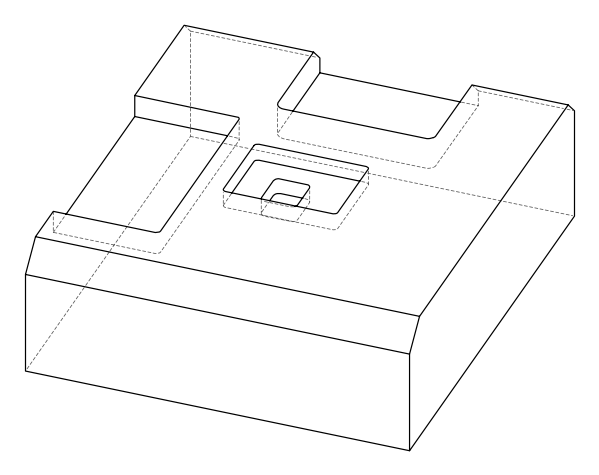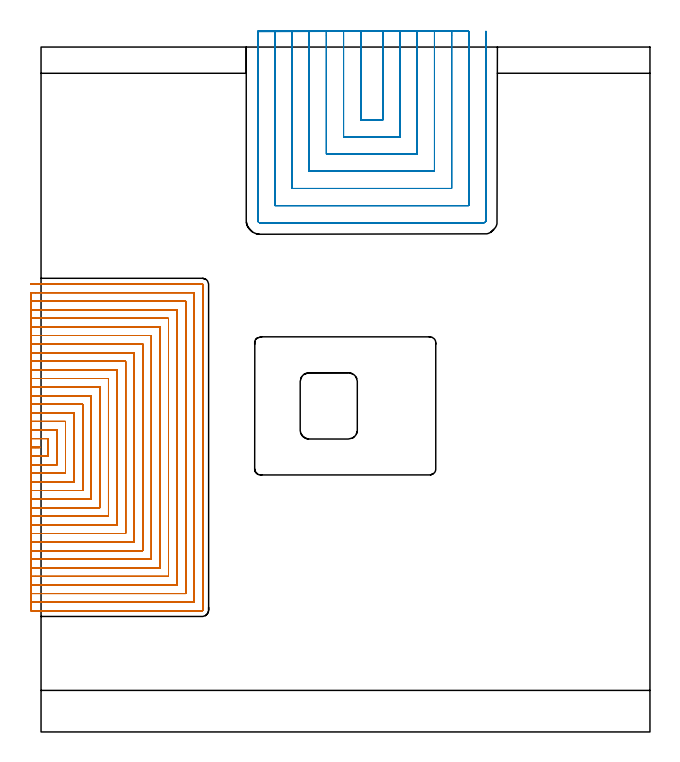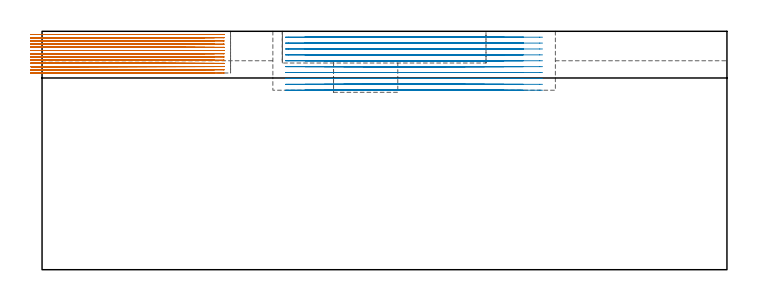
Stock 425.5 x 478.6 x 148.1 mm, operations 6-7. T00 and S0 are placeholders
(PLAN: 7 operations, 4 tool changes, 399.5 min)
(1 AREA_MILL | FG_CHAMFER_SURFACE | UGT0205_001 | 8.31 min | 25298 mm3)
(2 AREA_MILL_1 | FG_CHAMFER_SURFACE_1 | UGT0205_001 | 6.25 min | 19139 mm3)
(3 AREA_MILL_2 | FG_CHAMFER_SURFACE_2 | UGT0205_001 | 37.74 min | 178913 mm3)
(4 MILL_RECTANGULAR_POCKET | POCKET_RECTANGULAR_STRAIGHT | NXT0201_009 | Follow Part, ap 2, ae 75% | 41.03 min | 240231 mm3)
(5 MILL_RECTANGULAR_POCKET_1 | POCKET_RECTANGULAR_STRAIGHT_1 | NXT0201_011 | Follow Part, ap 3, ae 75% | 3.27 min | 33008 mm3)
(6 MILL_SLOT | SLOT_PARTIAL_RECTANGULAR | NXT0201_009 | Follow Part, ap 2, ae 75% | 241.41 min | 716437 mm3)
(7 MILL_SLOT_1 | SLOT_PARTIAL_RECTANGULAR_1 | NXT0201_012 | Follow Part, ap 4, ae 75% | 61.53 min | 836200 mm3)
(TOOL UGT0205_001 | Chamfer Mill 20 x 3 x 45 deg. | D20 FL50 Z2)
(TOOL NXT0201_009 | ENDMILL 8mm [2P460-0800-NA 1630] | D8 FL26 Z6)
(TOOL NXT0201_011 | ENDMILL 12mm [2P460-1200-NA 1630] | D12 FL38 Z6)
(TOOL NXT0201_012 | ENDMILL 16mm [2P460-1600-NA 1630] | D16 FL38 Z6)
(OP 6 MILL_SLOT)
G17 G21 G94 G90
T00 M6
G54
G17 G0 G90 X-7. Y198.7 S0 M3
G43 Z158.1 H1
Z146.108
G94 G1 X-4. F250.
X-0.9
Y199.
X-4.
X-7.
Y192.7
X-4.
X5.1 F500.
Y205.
X-4.
X-7. F250.
Y186.7
X-4.
X11.1 F500.
Y211.
X-4.
X-7. F250.
Y180.7
X-4.
X17.1 F500.
Y217.
X-4.
X-7. F250.
Y174.7
X-4.
X23.1 F500.
Y223.
X-4.
X-7. F250.
Y168.7
X-4.
X29.1 F500.
Y229.
X-4.
X-7. F250.
Y162.7
X-4.
X35.1 F500.
Y235.
X-4.
X-7. F250.
Y156.7
X-4.
X41.1 F500.
Y241.
X-4.
X-7. F250.
Y150.7
X-4.
X47.1 F500.
Y247.
X-4.
X-7. F250.
Y144.7
X-4.
X53.1 F500.
Y253.
X-4.
X-7. F250.
Y138.7
X-4.
X59.1 F500.
Y259.
X-4.
X-7. F250.
Y132.7
X-4.
X65.1 F500.
Y265.
X-4.
X-7. F250.
Y126.7
X-4.
X71.1 F500.
Y271.
X-4.
X-7. F250.
Y120.7
X-4.
X77.1 F500.
Y277.
X-4.
X-7. F250.
Y114.7
X-4.
X83.1 F500.
Y283.
X-4.
X-7. F250.
Y108.7
X-4.
X89.1 F500.
Y289.
X-4.
X-7. F250.
Y102.7
X-4.
X95.1 F500.
Y295.
X-4.
X-7. F250.
Y96.7
X-4.
X101.1 F500.
Y301.
X-4.
X-7. F250.
Y90.7
X-4.
X107.1 F500.
Y307.
X-4.
X-7. F250.
Y84.7
X-4.
X112.7 F500.
G3 X113.1 Y85.1 R0.4
G1 Y312.6
G3 X112.7 Y313. R0.4
G1 X-4.
X-7. F250.
G0 Y198.7 Z144.115
G1 X-4.
X-0.9
Y199.
X-4.
X-7.
Y192.7
X-4.
X5.1 F500.
Y205.
X-4.
X-7. F250.
Y186.7
X-4.
X11.1 F500.
Y211.
X-4.
X-7. F250.
Y180.7
X-4.
X17.1 F500.
Y217.
X-4.
X-7. F250.
Y174.7
X-4.
X23.1 F500.
Y223.
X-4.
X-7. F250.
Y168.7
X-4.
X29.1 F500.
Y229.
X-4.
X-7. F250.
Y162.7
X-4.
X35.1 F500.
Y235.
X-4.
X-7. F250.
Y156.7
X-4.
X41.1 F500.
Y241.
X-4.
X-7. F250.
Y150.7
X-4.
X47.1 F500.
Y247.
X-4.
X-7. F250.
Y144.7
X-4.
X53.1 F500.
Y253.
X-4.
X-7. F250.
Y138.7
X-4.
X59.1 F500.
Y259.
X-4.
X-7. F250.
Y132.7
X-4.
X65.1 F500.
Y265.
X-4.
X-7. F250.
Y126.7
X-4.
X71.1 F500.
Y271.
X-4.
X-7. F250.
Y120.7
X-4.
X77.1 F500.
Y277.
X-4.
X-7. F250.
Y114.7
X-4.
X83.1 F500.
Y283.
X-4.
X-7. F250.
Y108.7
X-4.
X89.1 F500.
Y289.
X-4.
X-7. F250.
Y102.7
X-4.
X95.1 F500.
Y295.
X-4.
X-7. F250.
Y96.7
X-4.
X101.1 F500.
Y301.
X-4.
X-7. F250.
Y90.7
X-4.
X107.1 F500.
Y307.
X-4.
X-7. F250.
Y84.7
X-4.
X112.7 F500.
G3 X113.1 Y85.1 R0.4
G1 Y312.6
G3 X112.7 Y313. R0.4
G1 X-4.
X-7. F250.
G0 Y198.7 Z142.123
G1 X-4.
X-0.9
Y199.
X-4.
X-7.
Y192.7
X-4.
X5.1 F500.
Y205.
X-4.
X-7. F250.
Y186.7
X-4.
X11.1 F500.
Y211.
X-4.
X-7. F250.
Y180.7
X-4.
X17.1 F500.
Y217.
X-4.
X-7. F250.
Y174.7
X-4.
X23.1 F500.
Y223.
X-4.
X-7. F250.
Y168.7
X-4.
X29.1 F500.
Y229.
X-4.
X-7. F250.
Y162.7
X-4.
X35.1 F500.
Y235.
X-4.
X-7. F250.
Y156.7
X-4.
X41.1 F500.
Y241.
X-4.
X-7. F250.
Y150.7
X-4.
X47.1 F500.
Y247.
X-4.
X-7. F250.
Y144.7
X-4.
X53.1 F500.
Y253.
X-4.
X-7. F250.
Y138.7
X-4.
X59.1 F500.
Y259.
X-4.
X-7. F250.
Y132.7
X-4.
X65.1 F500.
Y265.
X-4.
X-7. F250.
Y126.7
X-4.
X71.1 F500.
Y271.
X-4.
X-7. F250.
Y120.7
X-4.
X77.1 F500.
Y277.
X-4.
X-7. F250.
Y114.7
X-4.
X83.1 F500.
Y283.
X-4.
X-7. F250.
Y108.7
X-4.
X89.1 F500.
Y289.
X-4.
X-7. F250.
Y102.7
X-4.
X95.1 F500.
Y295.
X-4.
X-7. F250.
Y96.7
X-4.
X101.1 F500.
Y301.
X-4.
X-7. F250.
Y90.7
X-4.
X107.1 F500.
Y307.
X-4.
X-7. F250.
Y84.7
X-4.
X112.7 F500.
G3 X113.1 Y85.1 R0.4
G1 Y312.6
G3 X112.7 Y313. R0.4
G1 X-4.
X-7. F250.
G0 Y198.7 Z140.131
G1 X-4.
X-0.9
Y199.
X-4.
X-7.
Y192.7
X-4.
X5.1 F500.
Y205.
X-4.
X-7. F250.
Y186.7
X-4.
X11.1 F500.
Y211.
X-4.
X-7. F250.
Y180.7
X-4.
X17.1 F500.
Y217.
X-4.
X-7. F250.
Y174.7
X-4.
X23.1 F500.
Y223.
X-4.
X-7. F250.
Y168.7
X-4.
X29.1 F500.
Y229.
X-4.
X-7. F250.
Y162.7
X-4.
X35.1 F500.
Y235.
X-4.
X-7. F250.
Y156.7
X-4.
X41.1 F500.
Y241.
X-4.
X-7. F250.
Y150.7
X-4.
X47.1 F500.
Y247.
X-4.
X-7. F250.
Y144.7
X-4.
X53.1 F500.
Y253.
X-4.
X-7. F250.
Y138.7
X-4.
X59.1 F500.
Y259.
X-4.
X-7. F250.
Y132.7
X-4.
X65.1 F500.
Y265.
X-4.
X-7. F250.
Y126.7
X-4.
X71.1 F500.
Y271.
X-4.
X-7. F250.
Y120.7
X-4.
X77.1 F500.
Y277.
X-4.
X-7. F250.
Y114.7
X-4.
X83.1 F500.
Y283.
X-4.
X-7. F250.
Y108.7
X-4.
X89.1 F500.
Y289.
X-4.
X-7. F250.
Y102.7
X-4.
X95.1 F500.
Y295.
X-4.
X-7. F250.
Y96.7
X-4.
X101.1 F500.
Y301.
X-4.
X-7. F250.
Y90.7
X-4.
X107.1 F500.
Y307.
X-4.
X-7. F250.
Y84.7
X-4.
X112.7 F500.
G3 X113.1 Y85.1 R0.4
G1 Y312.6
G3 X112.7 Y313. R0.4
G1 X-4.
X-7. F250.
G0 Y198.7 Z138.138
G1 X-4.
X-0.9
Y199.
X-4.
X-7.
Y192.7
X-4.
X5.1 F500.
Y205.
X-4.
X-7. F250.
Y186.7
X-4.
X11.1 F500.
Y211.
X-4.
X-7. F250.
Y180.7
X-4.
X17.1 F500.
Y217.
X-4.
X-7. F250.
Y174.7
X-4.
X23.1 F500.
Y223.
X-4.
X-7. F250.
Y168.7
X-4.
X29.1 F500.
Y229.
X-4.
X-7. F250.
Y162.7
X-4.
X35.1 F500.
Y235.
X-4.
X-7. F250.
Y156.7
X-4.
X41.1 F500.
Y241.
X-4.
X-7. F250.
Y150.7
X-4.
X47.1 F500.
Y247.
X-4.
X-7. F250.
Y144.7
X-4.
X53.1 F500.
Y253.
X-4.
X-7. F250.
Y138.7
X-4.
X59.1 F500.
Y259.
X-4.
X-7. F250.
Y132.7
X-4.
X65.1 F500.
Y265.
X-4.
X-7. F250.
Y126.7
X-4.
X71.1 F500.
Y271.
X-4.
X-7. F250.
Y120.7
X-4.
X77.1 F500.
Y277.
X-4.
X-7. F250.
Y114.7
X-4.
X83.1 F500.
Y283.
X-4.
X-7. F250.
Y108.7
X-4.
X89.1 F500.
Y289.
X-4.
X-7. F250.
Y102.7
X-4.
X95.1 F500.
Y295.
X-4.
X-7. F250.
Y96.7
X-4.
X101.1 F500.
Y301.
X-4.
X-7. F250.
Y90.7
X-4.
X107.1 F500.
Y307.
X-4.
X-7. F250.
Y84.7
X-4.
X112.7 F500.
G3 X113.1 Y85.1 R0.4
G1 Y312.6
G3 X112.7 Y313. R0.4
G1 X-4.
X-7. F250.
G0 Y198.7 Z136.146
G1 X-4.
X-0.9
Y199.
X-4.
X-7.
Y192.7
X-4.
X5.1 F500.
Y205.
X-4.
X-7. F250.
Y186.7
X-4.
X11.1 F500.
Y211.
X-4.
X-7. F250.
Y180.7
X-4.
X17.1 F500.
Y217.
X-4.
X-7. F250.
Y174.7
X-4.
X23.1 F500.
Y223.
X-4.
X-7. F250.
Y168.7
X-4.
X29.1 F500.
Y229.
X-4.
X-7. F250.
Y162.7
X-4.
X35.1 F500.
Y235.
X-4.
X-7. F250.
Y156.7
X-4.
X41.1 F500.
Y241.
X-4.
X-7. F250.
Y150.7
X-4.
X47.1 F500.
Y247.
X-4.
X-7. F250.
Y144.7
X-4.
X53.1 F500.
Y253.
X-4.
X-7. F250.
Y138.7
X-4.
X59.1 F500.
Y259.
X-4.
X-7. F250.
Y132.7
X-4.
X65.1 F500.
Y265.
X-4.
X-7. F250.
Y126.7
X-4.
X71.1 F500.
Y271.
X-4.
X-7. F250.
Y120.7
X-4.
X77.1 F500.
Y277.
X-4.
X-7. F250.
Y114.7
X-4.
X83.1 F500.
Y283.
X-4.
X-7. F250.
Y108.7
X-4.
X89.1 F500.
Y289.
X-4.
X-7. F250.
Y102.7
X-4.
X95.1 F500.
Y295.
X-4.
X-7. F250.
Y96.7
X-4.
X101.1 F500.
Y301.
X-4.
X-7. F250.
Y90.7
X-4.
X107.1 F500.
Y307.
X-4.
X-7. F250.
Y84.7
X-4.
X112.7 F500.
G3 X113.1 Y85.1 R0.4
G1 Y312.6
G3 X112.7 Y313. R0.4
G1 X-4.
X-7. F250.
G0 Y198.7 Z134.154
G1 X-4.
X-0.9
Y199.
X-4.
X-7.
Y192.7
X-4.
X5.1 F500.
Y205.
X-4.
X-7. F250.
Y186.7
X-4.
X11.1 F500.
Y211.
X-4.
X-7. F250.
Y180.7
X-4.
X17.1 F500.
Y217.
X-4.
X-7. F250.
Y174.7
X-4.
X23.1 F500.
Y223.
X-4.
X-7. F250.
Y168.7
X-4.
X29.1 F500.
Y229.
X-4.
X-7. F250.
Y162.7
X-4.
X35.1 F500.
Y235.
X-4.
X-7. F250.
Y156.7
X-4.
X41.1 F500.
Y241.
X-4.
X-7. F250.
Y150.7
X-4.
X47.1 F500.
Y247.
X-4.
X-7. F250.
Y144.7
X-4.
X53.1 F500.
Y253.
X-4.
X-7. F250.
Y138.7
X-4.
X59.1 F500.
Y259.
X-4.
X-7. F250.
Y132.7
X-4.
X65.1 F500.
Y265.
X-4.
X-7. F250.
Y126.7
X-4.
X71.1 F500.
Y271.
X-4.
X-7. F250.
Y120.7
X-4.
X77.1 F500.
Y277.
X-4.
X-7. F250.
Y114.7
X-4.
X83.1 F500.
Y283.
X-4.
X-7. F250.
Y108.7
X-4.
X89.1 F500.
Y289.
X-4.
X-7. F250.
Y102.7
X-4.
X95.1 F500.
Y295.
X-4.
X-7. F250.
Y96.7
X-4.
X101.1 F500.
Y301.
X-4.
X-7. F250.
Y90.7
X-4.
X107.1 F500.
Y307.
X-4.
X-7. F250.
Y84.7
X-4.
X112.7 F500.
G3 X113.1 Y85.1 R0.4
G1 Y312.6
G3 X112.7 Y313. R0.4
G1 X-4.
X-7. F250.
G0 Y198.7 Z132.162
G1 X-4.
X-0.9
Y199.
X-4.
X-7.
Y192.7
X-4.
X5.1 F500.
Y205.
X-4.
X-7. F250.
Y186.7
X-4.
X11.1 F500.
Y211.
X-4.
X-7. F250.
Y180.7
X-4.
X17.1 F500.
Y217.
X-4.
X-7. F250.
Y174.7
X-4.
X23.1 F500.
Y223.
X-4.
X-7. F250.
Y168.7
X-4.
X29.1 F500.
Y229.
X-4.
X-7. F250.
Y162.7
X-4.
X35.1 F500.
Y235.
X-4.
X-7. F250.
Y156.7
X-4.
X41.1 F500.
Y241.
X-4.
X-7. F250.
Y150.7
X-4.
X47.1 F500.
Y247.
X-4.
X-7. F250.
Y144.7
X-4.
X53.1 F500.
Y253.
X-4.
X-7. F250.
Y138.7
X-4.
X59.1 F500.
Y259.
X-4.
X-7. F250.
Y132.7
X-4.
X65.1 F500.
Y265.
X-4.
X-7. F250.
Y126.7
X-4.
X71.1 F500.
Y271.
X-4.
X-7. F250.
Y120.7
X-4.
X77.1 F500.
Y277.
X-4.
X-7. F250.
Y114.7
X-4.
X83.1 F500.
Y283.
X-4.
X-7. F250.
Y108.7
X-4.
X89.1 F500.
Y289.
X-4.
X-7. F250.
Y102.7
X-4.
X95.1 F500.
Y295.
X-4.
X-7. F250.
Y96.7
X-4.
X101.1 F500.
Y301.
X-4.
X-7. F250.
Y90.7
X-4.
X107.1 F500.
Y307.
X-4.
X-7. F250.
Y84.7
X-4.
X112.7 F500.
G3 X113.1 Y85.1 R0.4
G1 Y312.6
G3 X112.7 Y313. R0.4
G1 X-4.
X-7. F250.
G0 Y198.7 Z130.169
G1 X-4.
X-0.9
Y199.
X-4.
X-7.
Y192.7
X-4.
X5.1 F500.
Y205.
X-4.
X-7. F250.
Y186.7
X-4.
X11.1 F500.
Y211.
X-4.
X-7. F250.
Y180.7
X-4.
X17.1 F500.
Y217.
X-4.
X-7. F250.
Y174.7
X-4.
X23.1 F500.
Y223.
X-4.
X-7. F250.
Y168.7
X-4.
X29.1 F500.
Y229.
X-4.
X-7. F250.
Y162.7
X-4.
X35.1 F500.
Y235.
X-4.
X-7. F250.
Y156.7
X-4.
X41.1 F500.
Y241.
X-4.
X-7. F250.
Y150.7
X-4.
X47.1 F500.
Y247.
X-4.
X-7. F250.
Y144.7
X-4.
X53.1 F500.
Y253.
X-4.
X-7. F250.
Y138.7
X-4.
X59.1 F500.
Y259.
X-4.
X-7. F250.
Y132.7
X-4.
X65.1 F500.
Y265.
X-4.
X-7. F250.
Y126.7
X-4.
X71.1 F500.
Y271.
X-4.
X-7. F250.
Y120.7
X-4.
X77.1 F500.
Y277.
X-4.
X-7. F250.
Y114.7
X-4.
X83.1 F500.
Y283.
X-4.
X-7. F250.
Y108.7
X-4.
X89.1 F500.
Y289.
X-4.
X-7. F250.
Y102.7
X-4.
X95.1 F500.
Y295.
X-4.
X-7. F250.
Y96.7
X-4.
X101.1 F500.
Y301.
X-4.
X-7. F250.
Y90.7
X-4.
X107.1 F500.
Y307.
X-4.
X-7. F250.
Y84.7
X-4.
X112.7 F500.
G3 X113.1 Y85.1 R0.4
G1 Y312.6
G3 X112.7 Y313. R0.4
G1 X-4.
X-7. F250.
G0 Y198.7 Z128.177
G1 X-4.
X-0.9
Y199.
X-4.
X-7.
Y192.7
X-4.
X5.1 F500.
Y205.
X-4.
X-7. F250.
Y186.7
X-4.
X11.1 F500.
Y211.
X-4.
X-7. F250.
Y180.7
X-4.
X17.1 F500.
Y217.
X-4.
X-7. F250.
Y174.7
X-4.
X23.1 F500.
Y223.
X-4.
X-7. F250.
Y168.7
X-4.
X29.1 F500.
Y229.
X-4.
X-7. F250.
Y162.7
X-4.
X35.1 F500.
Y235.
X-4.
X-7. F250.
Y156.7
X-4.
X41.1 F500.
Y241.
X-4.
X-7. F250.
Y150.7
X-4.
X47.1 F500.
Y247.
X-4.
X-7. F250.
Y144.7
X-4.
X53.1 F500.
Y253.
X-4.
X-7. F250.
Y138.7
X-4.
X59.1 F500.
Y259.
X-4.
X-7. F250.
Y132.7
X-4.
X65.1 F500.
Y265.
X-4.
X-7. F250.
Y126.7
X-4.
X71.1 F500.
Y271.
X-4.
X-7. F250.
Y120.7
X-4.
X77.1 F500.
Y277.
X-4.
X-7. F250.
Y114.7
X-4.
X83.1 F500.
Y283.
X-4.
X-7. F250.
Y108.7
X-4.
X89.1 F500.
Y289.
X-4.
X-7. F250.
Y102.7
X-4.
X95.1 F500.
Y295.
X-4.
X-7. F250.
Y96.7
X-4.
X101.1 F500.
Y301.
X-4.
X-7. F250.
Y90.7
X-4.
X107.1 F500.
Y307.
X-4.
X-7. F250.
Y84.7
X-4.
X112.7 F500.
G3 X113.1 Y85.1 R0.4
G1 Y312.6
G3 X112.7 Y313. R0.4
G1 X-4.
X-7. F250.
G0 Y198.7 Z126.185
G1 X-4.
X-0.9
Y199.
X-4.
X-7.
Y192.7
X-4.
X5.1 F500.
Y205.
X-4.
X-7. F250.
Y186.7
X-4.
X11.1 F500.
Y211.
X-4.
X-7. F250.
Y180.7
X-4.
X17.1 F500.
Y217.
X-4.
X-7. F250.
Y174.7
X-4.
X23.1 F500.
Y223.
X-4.
X-7. F250.
Y168.7
X-4.
X29.1 F500.
Y229.
X-4.
X-7. F250.
Y162.7
X-4.
X35.1 F500.
Y235.
X-4.
X-7. F250.
Y156.7
X-4.
X41.1 F500.
Y241.
X-4.
X-7. F250.
Y150.7
X-4.
X47.1 F500.
Y247.
X-4.
X-7. F250.
Y144.7
X-4.
X53.1 F500.
Y253.
X-4.
X-7. F250.
Y138.7
X-4.
X59.1 F500.
Y259.
X-4.
X-7. F250.
Y132.7
X-4.
X65.1 F500.
Y265.
X-4.
X-7. F250.
Y126.7
X-4.
X71.1 F500.
Y271.
X-4.
X-7. F250.
Y120.7
X-4.
X77.1 F500.
Y277.
X-4.
X-7. F250.
Y114.7
X-4.
X83.1 F500.
Y283.
X-4.
X-7. F250.
Y108.7
X-4.
X89.1 F500.
Y289.
X-4.
X-7. F250.
Y102.7
X-4.
X95.1 F500.
Y295.
X-4.
X-7. F250.
Y96.7
X-4.
X101.1 F500.
Y301.
X-4.
X-7. F250.
Y90.7
X-4.
X107.1 F500.
Y307.
X-4.
X-7. F250.
Y84.7
X-4.
X112.7 F500.
G3 X113.1 Y85.1 R0.4
G1 Y312.6
G3 X112.7 Y313. R0.4
G1 X-4.
X-7. F250.
G0 Y198.7 Z124.192
G1 X-4.
X-0.9
Y199.
X-4.
X-7.
Y192.7
X-4.
X5.1 F500.
Y205.
X-4.
X-7. F250.
Y186.7
X-4.
X11.1 F500.
Y211.
X-4.
X-7. F250.
Y180.7
X-4.
X17.1 F500.
Y217.
X-4.
X-7. F250.
Y174.7
X-4.
X23.1 F500.
Y223.
X-4.
X-7. F250.
Y168.7
X-4.
X29.1 F500.
Y229.
X-4.
X-7. F250.
Y162.7
X-4.
X35.1 F500.
Y235.
X-4.
X-7. F250.
Y156.7
X-4.
X41.1 F500.
Y241.
X-4.
X-7. F250.
Y150.7
X-4.
X47.1 F500.
Y247.
X-4.
X-7. F250.
Y144.7
X-4.
X53.1 F500.
Y253.
X-4.
X-7. F250.
Y138.7
X-4.
X59.1 F500.
Y259.
X-4.
X-7. F250.
Y132.7
X-4.
X65.1 F500.
Y265.
X-4.
X-7. F250.
Y126.7
X-4.
X71.1 F500.
Y271.
X-4.
X-7. F250.
Y120.7
X-4.
X77.1 F500.
Y277.
X-4.
X-7. F250.
Y114.7
X-4.
X83.1 F500.
Y283.
X-4.
X-7. F250.
Y108.7
X-4.
X89.1 F500.
Y289.
X-4.
X-7. F250.
Y102.7
X-4.
X95.1 F500.
Y295.
X-4.
X-7. F250.
Y96.7
X-4.
X101.1 F500.
Y301.
X-4.
X-7. F250.
Y90.7
X-4.
X107.1 F500.
Y307.
X-4.
X-7. F250.
Y84.7
X-4.
X112.7 F500.
G3 X113.1 Y85.1 R0.4
G1 Y312.6
G3 X112.7 Y313. R0.4
G1 X-4.
X-7. F250.
G0 Y198.7 Z122.2
G1 X-4.
X-0.9
Y199.
X-4.
X-7.
Y192.7
X-4.
X5.1 F500.
Y205.
X-4.
X-7. F250.
Y186.7
X-4.
X11.1 F500.
Y211.
X-4.
X-7. F250.
Y180.7
X-4.
X17.1 F500.
Y217.
X-4.
X-7. F250.
Y174.7
X-4.
X23.1 F500.
Y223.
X-4.
X-7. F250.
Y168.7
X-4.
X29.1 F500.
Y229.
X-4.
X-7. F250.
Y162.7
X-4.
X35.1 F500.
Y235.
X-4.
X-7. F250.
Y156.7
X-4.
X41.1 F500.
Y241.
X-4.
X-7. F250.
Y150.7
X-4.
X47.1 F500.
Y247.
X-4.
X-7. F250.
Y144.7
X-4.
X53.1 F500.
Y253.
X-4.
X-7. F250.
Y138.7
X-4.
X59.1 F500.
Y259.
X-4.
X-7. F250.
Y132.7
X-4.
X65.1 F500.
Y265.
X-4.
X-7. F250.
Y126.7
X-4.
X71.1 F500.
Y271.
X-4.
X-7. F250.
Y120.7
X-4.
X77.1 F500.
Y277.
X-4.
X-7. F250.
Y114.7
X-4.
X83.1 F500.
Y283.
X-4.
X-7. F250.
Y108.7
X-4.
X89.1 F500.
Y289.
X-4.
X-7. F250.
Y102.7
X-4.
X95.1 F500.
Y295.
X-4.
X-7. F250.
Y96.7
X-4.
X101.1 F500.
Y301.
X-4.
X-7. F250.
Y90.7
X-4.
X107.1 F500.
Y307.
X-4.
X-7. F250.
Y84.7
X-4.
X112.7 F500.
G3 X113.1 Y85.1 R0.4
G1 Y312.6
G3 X112.7 Y313. R0.4
G1 X-4.
X-7. F250.
G0 Z158.1
M5
M2
(OP 7 MILL_SLOT_1)
G17 G21 G94 G90
T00 M6
G54
G17 G0 G90 X223.389 Y489.6 S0 M3
G43 Z158.1 H1
Z144.44
G94 G1 X223.4 Y486.6 F250.
Y486.346 F500.
Y427.8
X238.9
Y486.346
Y486.6
X238.911 Y489.6 F250.
X211.387
X211.399 Y486.6
X211.4 Y486.346 F500.
Y415.8
X250.9
Y486.346
X250.901 Y486.6
X250.913 Y489.6 F250.
X199.383
X199.399 Y486.6
X199.4 Y486.346 F500.
Y403.8
X262.9
Y486.346
X262.901 Y486.6
X262.917 Y489.6 F250.
X187.378
X187.399 Y486.6
X187.4 Y486.346 F500.
Y391.8
X274.9
Y486.346
X274.901 Y486.6
X274.922 Y489.6 F250.
X175.367
X175.399 Y486.6
G2 X175.4 Y486.346 R24. F500.
G1 Y379.8
X286.9
Y486.346
G2 X286.901 Y486.6 R24.
G1 X286.933 Y489.6 F250.
X163.334 Y489.599
X163.397 Y486.6
G2 X163.4 Y486.346 R12. F500.
G1 Y367.8
X298.9
Y486.346
G2 X298.903 Y486.6 R12.
G1 X298.966 Y489.599 F250.
X151.4 Y489.346
Y486.346
Y357.5 F500.
G3 X153.1 Y355.8 R1.7
G1 X309.2
G3 X310.9 Y357.5 R1.7
G1 Y486.346
Y489.346 F250.
G0 X223.389 Y489.6 Z140.78
G1 X223.4 Y486.6
Y486.346 F500.
Y427.8
X238.9
Y486.346
Y486.6
X238.911 Y489.6 F250.
X211.387
X211.399 Y486.6
X211.4 Y486.346 F500.
Y415.8
X250.9
Y486.346
X250.901 Y486.6
X250.913 Y489.6 F250.
X199.383
X199.399 Y486.6
X199.4 Y486.346 F500.
Y403.8
X262.9
Y486.346
X262.901 Y486.6
X262.917 Y489.6 F250.
X187.378
X187.399 Y486.6
X187.4 Y486.346 F500.
Y391.8
X274.9
Y486.346
X274.901 Y486.6
X274.922 Y489.6 F250.
X175.367
X175.399 Y486.6
G2 X175.4 Y486.346 R24. F500.
G1 Y379.8
X286.9
Y486.346
G2 X286.901 Y486.6 R24.
G1 X286.933 Y489.6 F250.
X163.334 Y489.599
X163.397 Y486.6
G2 X163.4 Y486.346 R12. F500.
G1 Y367.8
X298.9
Y486.346
G2 X298.903 Y486.6 R12.
G1 X298.966 Y489.599 F250.
X151.4 Y489.346
Y486.346
Y357.5 F500.
G3 X153.1 Y355.8 R1.7
G1 X309.2
G3 X310.9 Y357.5 R1.7
G1 Y486.346
Y489.346 F250.
G0 X223.399 Y489.6 Z137.12
G1 X223.4 Y486.6
Y486.568 F500.
Y427.8
X238.9
Y486.569
Y486.6
X238.901 Y489.6 F250.
X211.398
X211.4 Y486.6
Y486.568 F500.
Y415.8
X250.9
Y486.569
Y486.6
X250.902 Y489.6 F250.
X199.398
X199.4 Y486.6
Y486.568 F500.
Y403.8
X262.9
Y486.569
Y486.6
X262.902 Y489.6 F250.
X187.397
X187.4 Y486.6
Y486.568 F500.
Y391.8
X274.9
Y486.569
Y486.6
X274.903 Y489.6 F250.
X175.396
X175.4 Y486.6
Y486.568 F500.
Y379.8
X286.9
Y486.569
Y486.6
X286.904 Y489.6 F250.
X163.392
X163.4 Y486.6
Y486.568 F500.
Y367.8
X298.9
Y486.569
Y486.6
X298.908 Y489.6 F250.
X151.4 Y489.568
Y486.568
Y357.5 F500.
G3 X153.1 Y355.8 R1.7
G1 X309.2
G3 X310.9 Y357.5 R1.7
G1 Y486.569
Y489.569 F250.
G0 X223.4 Y489.6 Z133.46
G1 Y486.6
Y427.8 F500.
X238.9
Y486.6
Y489.6 F250.
X211.4
Y486.6
Y415.8 F500.
X250.9
Y486.6
Y489.6 F250.
X199.4
Y486.6
Y403.8 F500.
X262.9
Y486.6
Y489.6 F250.
X187.4
Y486.6
Y391.8 F500.
X274.9
Y486.6
Y489.6 F250.
X175.4
Y486.6
Y379.8 F500.
X286.9
Y486.6
Y489.6 F250.
X163.4
Y486.6
Y367.8 F500.
X298.9
Y486.6
Y489.6 F250.
X151.4
Y486.6
Y357.5 F500.
G3 X153.1 Y355.8 R1.7
G1 X309.2
G3 X310.9 Y357.5 R1.7
G1 Y486.6
Y489.6 F250.
G0 X223.4 Z129.8
G1 Y486.6
Y427.8 F500.
X238.9
Y486.6
Y489.6 F250.
X211.4
Y486.6
Y415.8 F500.
X250.9
Y486.6
Y489.6 F250.
X199.4
Y486.6
Y403.8 F500.
X262.9
Y486.6
Y489.6 F250.
X187.4
Y486.6
Y391.8 F500.
X274.9
Y486.6
Y489.6 F250.
X175.4
Y486.6
Y379.8 F500.
X286.9
Y486.6
Y489.6 F250.
X163.4
Y486.6
Y367.8 F500.
X298.9
Y486.6
Y489.6 F250.
X151.4
Y486.6
Y357.5 F500.
G3 X153.1 Y355.8 R1.7
G1 X309.2
G3 X310.9 Y357.5 R1.7
G1 Y486.6
Y489.6 F250.
G0 X223.4 Z126.14
G1 Y486.6
Y427.8 F500.
X238.9
Y486.6
Y489.6 F250.
X211.4
Y486.6
Y415.8 F500.
X250.9
Y486.6
Y489.6 F250.
X199.4
Y486.6
Y403.8 F500.
X262.9
Y486.6
Y489.6 F250.
X187.4
Y486.6
Y391.8 F500.
X274.9
Y486.6
Y489.6 F250.
X175.4
Y486.6
Y379.8 F500.
X286.9
Y486.6
Y489.6 F250.
X163.4
Y486.6
Y367.8 F500.
X298.9
Y486.6
Y489.6 F250.
X151.4
Y486.6
Y357.5 F500.
G3 X153.1 Y355.8 R1.7
G1 X309.2
G3 X310.9 Y357.5 R1.7
G1 Y486.6
Y489.6 F250.
G0 X223.4 Z122.48
G1 Y486.6
Y427.8 F500.
X238.9
Y486.6
Y489.6 F250.
X211.4
Y486.6
Y415.8 F500.
X250.9
Y486.6
Y489.6 F250.
X199.4
Y486.6
Y403.8 F500.
X262.9
Y486.6
Y489.6 F250.
X187.4
Y486.6
Y391.8 F500.
X274.9
Y486.6
Y489.6 F250.
X175.4
Y486.6
Y379.8 F500.
X286.9
Y486.6
Y489.6 F250.
X163.4
Y486.6
Y367.8 F500.
X298.9
Y486.6
Y489.6 F250.
X151.4
Y486.6
Y357.5 F500.
G3 X153.1 Y355.8 R1.7
G1 X309.2
G3 X310.9 Y357.5 R1.7
G1 Y486.6
Y489.6 F250.
G0 X223.4 Z118.82
G1 Y486.6
Y427.8 F500.
X238.9
Y486.6
Y489.6 F250.
X211.4
Y486.6
Y415.8 F500.
X250.9
Y486.6
Y489.6 F250.
X199.4
Y486.6
Y403.8 F500.
X262.9
Y486.6
Y489.6 F250.
X187.4
Y486.6
Y391.8 F500.
X274.9
Y486.6
Y489.6 F250.
X175.4
Y486.6
Y379.8 F500.
X286.9
Y486.6
Y489.6 F250.
X163.4
Y486.6
Y367.8 F500.
X298.9
Y486.6
Y489.6 F250.
X151.4
Y486.6
Y357.5 F500.
G3 X153.1 Y355.8 R1.7
G1 X309.2
G3 X310.9 Y357.5 R1.7
G1 Y486.6
Y489.6 F250.
G0 X223.4 Z115.16
G1 Y486.6
Y427.8 F500.
X238.9
Y486.6
Y489.6 F250.
X211.4
Y486.6
Y415.8 F500.
X250.9
Y486.6
Y489.6 F250.
X199.4
Y486.6
Y403.8 F500.
X262.9
Y486.6
Y489.6 F250.
X187.4
Y486.6
Y391.8 F500.
X274.9
Y486.6
Y489.6 F250.
X175.4
Y486.6
Y379.8 F500.
X286.9
Y486.6
Y489.6 F250.
X163.4
Y486.6
Y367.8 F500.
X298.9
Y486.6
Y489.6 F250.
X151.4
Y486.6
Y357.5 F500.
G3 X153.1 Y355.8 R1.7
G1 X309.2
G3 X310.9 Y357.5 R1.7
G1 Y486.6
Y489.6 F250.
G0 X223.4 Z111.5
G1 Y486.6
Y427.8 F500.
X238.9
Y486.6
Y489.6 F250.
X211.4
Y486.6
Y415.8 F500.
X250.9
Y486.6
Y489.6 F250.
X199.4
Y486.6
Y403.8 F500.
X262.9
Y486.6
Y489.6 F250.
X187.4
Y486.6
Y391.8 F500.
X274.9
Y486.6
Y489.6 F250.
X175.4
Y486.6
Y379.8 F500.
X286.9
Y486.6
Y489.6 F250.
X163.4
Y486.6
Y367.8 F500.
X298.9
Y486.6
Y489.6 F250.
X151.4
Y486.6
Y357.5 F500.
G3 X153.1 Y355.8 R1.7
G1 X309.2
G3 X310.9 Y357.5 R1.7
G1 Y486.6
Y489.6 F250.
G0 Z158.1
M5
M2
